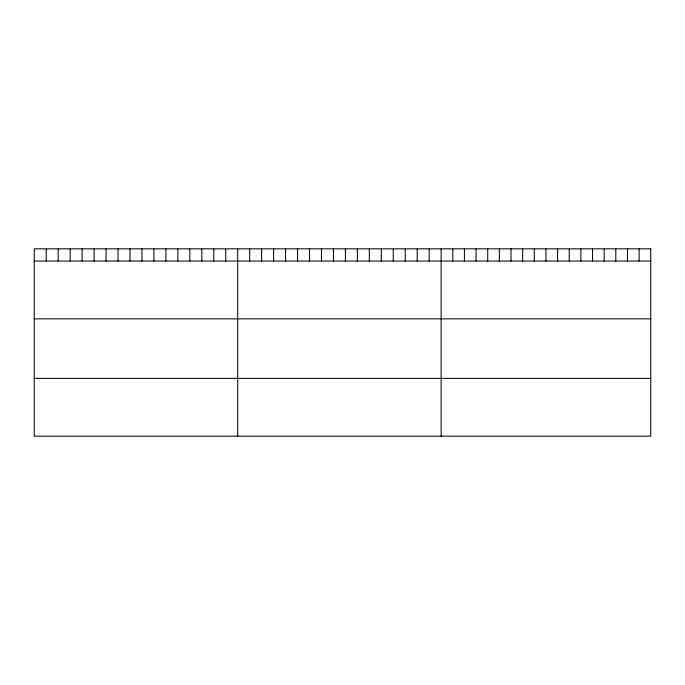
<?xml version="1.0" encoding="UTF-8"?>
<svg xmlns="http://www.w3.org/2000/svg" width="685" height="685" viewBox="0 0 685 685"><rect width="100%" height="100%" fill="white"/><g stroke="black" fill="none" stroke-linecap="round" stroke-linejoin="round"><path stroke-width="1.03" d="M34.25 261.053L650.75 261.053M34.25 318.842L650.75 318.842M34.25 378.385L650.75 378.385M639.105 248.826L639.105 261.053M627.46 248.826L627.46 261.053M615.815 248.826L615.815 261.053M604.17 248.826L604.17 261.053M592.525 248.826L592.525 261.053M580.88 248.826L580.88 261.053M569.235 248.826L569.235 261.053M557.59 248.826L557.59 261.053M545.945 248.826L545.945 261.053M534.3 248.826L534.3 261.053M522.655 248.826L522.655 261.053M511.01 248.826L511.01 261.053M499.365 248.826L499.365 261.053M487.72 248.826L487.72 261.053M476.075 248.826L476.075 261.053M464.43 248.826L464.43 261.053M452.785 248.826L452.785 261.053M441.14 248.826L441.14 436.174M429.17 248.826L429.17 261.053M417.208 248.826L417.208 261.053M405.237 248.826L405.237 261.053M393.267 248.826L393.267 261.053M381.305 248.826L381.305 261.053M369.335 248.826L369.335 261.053M357.365 248.826L357.365 261.053M345.403 248.826L345.403 261.053M333.432 248.826L333.432 261.053M321.47 248.826L321.47 261.053M309.5 248.826L309.5 261.053M297.53 248.826L297.53 261.053M285.568 248.826L285.568 261.053M273.598 248.826L273.598 261.053M261.627 248.826L261.627 261.053M249.665 248.826L249.665 261.053M237.695 248.826L237.695 436.174M225.725 248.826L225.725 261.053M213.763 248.826L213.763 261.053M201.792 248.826L201.792 261.053M189.822 248.826L189.822 261.053M177.86 248.826L177.86 261.053M165.89 248.826L165.89 261.053M153.919 248.826L153.919 261.053M141.958 248.826L141.958 261.053M129.987 248.826L129.987 261.053M118.025 248.826L118.025 261.053M106.055 248.826L106.055 261.053M94.085 248.826L94.085 261.053M82.123 248.826L82.123 261.053M70.153 248.826L70.153 261.053M58.182 248.826L58.182 261.053M46.22 248.826L46.22 261.053M650.75 248.826L34.25 248.826L34.25 436.174L650.75 436.174L650.75 248.826"/></g></svg>
